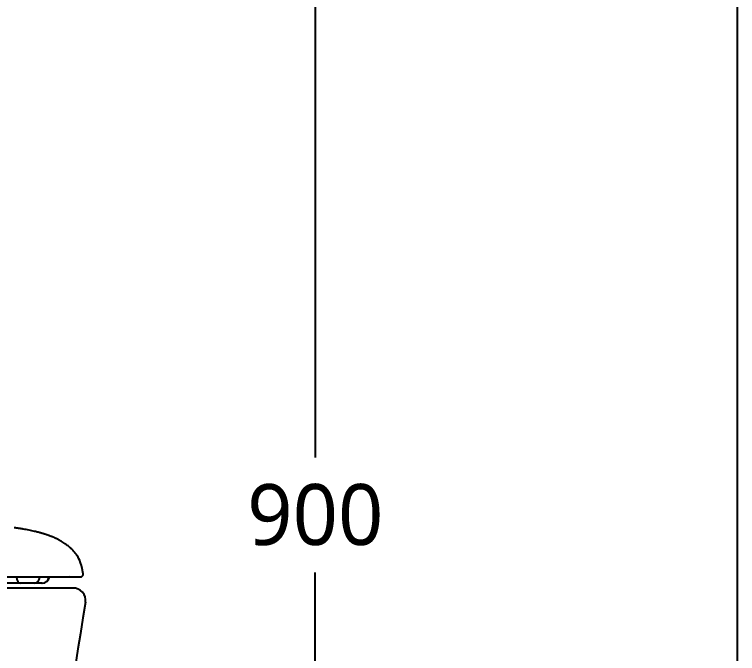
# Model space of a CAD drawing. Extents: x 3814 to 6583, y -1052 to 2311.
# Drawn here: x 6274.6 to 6571.2, y -418.3 to -156 of the extents above; entities that cross this region are included whole.
import ezdxf

# ---------------------------------------------------------------- set-up
doc = ezdxf.new("R2010")
doc.units = 0
doc.header["$LTSCALE"] = 20
doc.header["$MEASUREMENT"] = 0
doc.layers.get('0').update_dxf_attribs({"linetype": 'CONTINUOUS'})
doc.layers.get('DEFPOINTS').update_dxf_attribs({"linetype": 'CONTINUOUS'})
doc.layers.add('3', color=3, linetype='CONTINUOUS')
doc.layers.add('6', color=6, linetype='CONTINUOUS')
doc.styles.get("Standard").update_dxf_attribs({"font": 'NanumGothic.ttf'})
doc.dimstyles.get("Standard").update_dxf_attribs({"dimtxt": 2.5, "dimasz": 2, "dimexe": 2, "dimexo": 1, "dimgap": 1.5, "dimtad": 1, "dimdec": 0, "dimlfac": 10, "dimrnd": 0.5, "dimzin": 0, "dimdsep": 46, "dimtxsty": 'Standard', "dimcen": 0, "dimclrt": 2, "dimadec": 0, "dimazin": 0, "dimtfac": 1, "dimtdec": 0, "dimtmove": 0, "dimatfit": 3, "dimfxl": 0, "dimtolj": 1, "dimtzin": 0, "dimarcsym": 0})

# ---------------------------------------------------------------- blocks, each defined once
blk = doc.blocks.new('*D131')
at = {"layer": '3', "color": 3, "lineweight": -2}
for p, q in [((6458.22, 88.42), (6388, 88.42)), ((6398, 68.42), (6398, -337.82)), ((6398, -791.27), (6398, -385.04)), ((6571.22, -811.27), (6388, -811.27))]:
    blk.add_line(p, q, dxfattribs=at)
at = {"layer": '3', "color": 3}
for points in [[(6394.67, 68.42), (6401.33, 68.42), (6398, 88.42)], [(6394.67, -791.27), (6401.33, -791.27), (6398, -811.27)]]:
    blk.add_solid(points, dxfattribs=at)
at = {"layer": 'DEFPOINTS', "color": 0}
for p in [(6458.22, 88.42), (6398, -811.27), (6571.22, -811.27)]:
    blk.add_point(p, dxfattribs=at)
at = {"layer": '3', "color": 2, "insert": (6398, -361.43), "char_height": 25, "attachment_point": 5}
blk.add_mtext('\\A1;900', dxfattribs=at)

msp = doc.modelspace()

# ---------------------------------------------------------------- linework, layer by layer
at = {"color": 7}
msp.add_line((6298.5513, -391.42256), (6121.2163, -391.42256), dxfattribs=at)
at = {"color": 2}
for p, q in [((6276.95688, -389.42256), (6271.19078, -389.42256)), ((6282.69961, -389.42256), (6276.95688, -389.42256)), ((6285.83404, -389.42256), (6282.69961, -389.42256)), ((6285.91628, -389.42256), (6285.83404, -389.42256))]:
    msp.add_line(p, q, dxfattribs=at)
for points in [[(6302.70043, -385.58447), (6302.59194, -384.90094), (6302.31753, -383.4476), (6302.00825, -382.16853), (6301.67297, -381.06945), (6301.32748, -380.14826), (6300.99136, -379.39784), (6300.68533, -378.80839), (6300.42911, -378.36942), (6300.23991, -378.0712), (6300.1091, -377.87586), (6299.99194, -377.70755), (6299.86348, -377.52958), (6299.7518, -377.38002), (6299.64255, -377.23799), (6299.53493, -377.10184), (6299.28893, -376.80307), (6299.05712, -376.53459), (6298.84265, -376.29482), (6298.64736, -376.08234), (6298.47254, -375.89589), (6298.31898, -375.73439), (6298.18564, -375.59559), (6298.05206, -375.45968), (6297.87384, -375.28407), (6297.68383, -375.10356), (6297.48224, -374.91858), (6297.26949, -374.72961), (6297.04583, -374.53703), (6296.8512, -374.37406), (6296.59464, -374.16536), (6296.28645, -373.92326), (6295.97453, -373.68714), (6295.64937, -373.44987), (6295.3261, -373.22238), (6295.00514, -373.00443), (6294.58146, -372.72829), (6294.16629, -372.46984), (6293.75959, -372.22769), (6293.35813, -371.99879), (6293.19628, -371.90922), (6293.03548, -371.82173), (6292.87454, -371.73563), (6292.69527, -371.64139), (6292.4912, -371.5362), (6292.26167, -371.42045), (6292.00698, -371.29507), (6291.73597, -371.16503), (6291.49316, -371.05134), (6291.27937, -370.95335), (6291.08996, -370.86814), (6290.88762, -370.77869), (6290.66467, -370.68199), (6290.42065, -370.57828), (6290.17724, -370.47697), (6289.97129, -370.39285), (6289.80412, -370.32562), (6289.67612, -370.27476), (6289.54034, -370.22138), (6289.37917, -370.15877), (6289.19222, -370.08714), (6288.97489, -370.0052), (6288.73194, -369.91524), (6288.47089, -369.82046), (6288.19198, -369.7213), (6287.90566, -369.62169), (6287.65492, -369.53624), (6287.43853, -369.4638), (6287.25731, -369.40403), (6287.11182, -369.35665), (6286.99145, -369.31784), (6286.84057, -369.26969), (6286.6587, -369.21236), (6286.44522, -369.14607), (6286.20814, -369.0737), (6285.9289, -368.99007), (6285.69506, -368.92138), (6285.50775, -368.86721), (6285.26828, -368.79904), (6284.99812, -368.72358), (6284.6946, -368.64057), (6284.33439, -368.54444), (6283.93645, -368.44118), (6283.56015, -368.34629), (6283.20166, -368.25832), (6282.843, -368.17262), (6280.54731, -367.67493), (6279.95909, -367.56039), (6279.37244, -367.45091), (6278.82783, -367.3533), (6278.28491, -367.25966), (6278.0402, -367.2186), (6277.77667, -367.17514), (6277.48322, -367.12766), (6277.15866, -367.07623), (6276.8818, -367.03323), (6276.62171, -366.99354), (6276.39881, -366.96007), (6276.21422, -366.93271), (6276.00143, -366.90157), (6275.77799, -366.86933), (6275.5433, -366.83595), (6275.2794, -366.79901), (6274.96424, -366.75568), (6274.67926, -366.71722), (6274.37963, -366.6775)], [(6302.03643, -386.81241), (6302.34573, -386.60543), (6302.56406, -386.33133), (6302.69539, -385.9769), (6302.7012, -385.58272)], [(6297.44804, -386.89255), (6297.18098, -386.92256)], [(6297.44802, -386.89255), (6297.83439, -386.89267), (6298.18334, -386.89278), (6298.49817, -386.89288), (6298.78155, -386.89297), (6299.0352, -386.89306), (6299.26069, -386.89314), (6299.45976, -386.89321), (6299.59881, -386.89326), (6299.72353, -386.89331), (6299.83472, -386.89335), (6299.93328, -386.89339), (6300.02004, -386.89343), (6300.09936, -386.89339), (6300.18674, -386.89301), (6300.31169, -386.89197), (6300.45164, -386.89027), (6300.60642, -386.88787), (6300.77627, -386.88471), (6300.96191, -386.8807), (6301.16332, -386.87576), (6301.37389, -386.86977), (6301.56476, -386.86326), (6301.74089, -386.85567), (6301.88528, -386.8469), (6301.98194, -386.83684), (6302.02886, -386.82538), (6302.03683, -386.81318)]]:
    msp.add_lwpolyline(points, dxfattribs=at)
msp.add_arc((6285.91628, -386.42256), 3, 270, 350.3250357, dxfattribs=at)
at = {"color": 7}
for centre, radius, start, end in [((6298.64423, -396.54503), 5.12332, 351.8896115, 91.0392435), ((15351.72199, -1864.53473), 9166.20309, 170.788833197, 173.374841821)]:
    msp.add_arc(centre, radius, start, end, dxfattribs=at)
at = {"color": 2}
for centre, ratio, start_param, end_param in [((6276.95688, -386.42256), 0.5210632, 4.879309618, 6.283185307), ((6282.69961, -386.42256), 0.786758329, 0, 1.404166646), ((6285.83404, -386.42256), 0.997248852, 0, 1.403887667)]:
    msp.add_ellipse(centre, major_axis=(0, -3), ratio=ratio, start_param=start_param, end_param=end_param, dxfattribs=at)
msp.add_open_spline([(6297.18098, -386.92256), (6296.62488, -386.92256), (6295.45647, -386.92256), (6293.6522, -386.92256), (6291.72468, -386.92256), (6289.24548, -386.92256), (6286.38, -386.92256), (6283.2683, -386.92256), (6279.93295, -386.92256), (6276.72473, -386.92256), (6273.72873, -386.92256), (6270.90123, -386.92256), (6268.23435, -386.92256), (6265.77493, -386.92256), (6263.56868, -386.92256), (6261.47379, -386.92256), (6259.33154, -386.92256), (6257.00137, -386.92256), (6254.27514, -386.92256), (6251.28776, -386.92256), (6247.76414, -386.92256), (6243.6548, -386.92256), (6238.66585, -386.92256), (6233.0475, -386.92256), (6227.58242, -386.92256), (6222.13762, -386.92256), (6216.70357, -386.92256), (6211.28383, -386.92256), (6205.8939, -386.92256), (6200.5255, -386.92256), (6195.14136, -386.92256), (6189.73201, -386.92256), (6184.33797, -386.92256), (6178.93275, -386.92256), (6173.49119, -386.92256), (6168.01355, -386.92256), (6162.46663, -386.92256), (6156.87158, -386.92256), (6151.23444, -386.92256), (6145.48324, -386.92256), (6139.59342, -386.92256), (6133.58194, -386.92256), (6127.45693, -386.92256), (6123.308, -386.92256), (6121.2163, -386.92256)], degree=3, dxfattribs=at)
at = {"layer": '6'}
msp.add_line((6571.2163, -815.42256), (6571.2163, 1226.72805), dxfattribs=at)

# ---------------------------------------------------------------- dimensions: what is measured, and where the dimension line sits
at = {"layer": '3'}
dim = msp.add_linear_dim(base=(6398, -811.27483), p1=(6458.2163, 88.42024), p2=(6571.2163, -811.27483), angle=90, text='900', dimstyle='Standard', override={"dimtxt": 25, "dimasz": 20, "dimexe": 10, "dimexo": 0, "dimgap": 10, "dimtih": 1, "dimtoh": 1, "dimdec": 4, "dimlfac": 1, "dimzin": 8, "dimclrd": 3, "dimclre": 3, "dimtdec": 4, "dimarcsym": 1}, dxfattribs=at)
dim.commit()
dim.dimension.update_dxf_attribs({"geometry": '*D131', "text_midpoint": (6398, -361.42729)})

doc.saveas('drawing.dxf')
